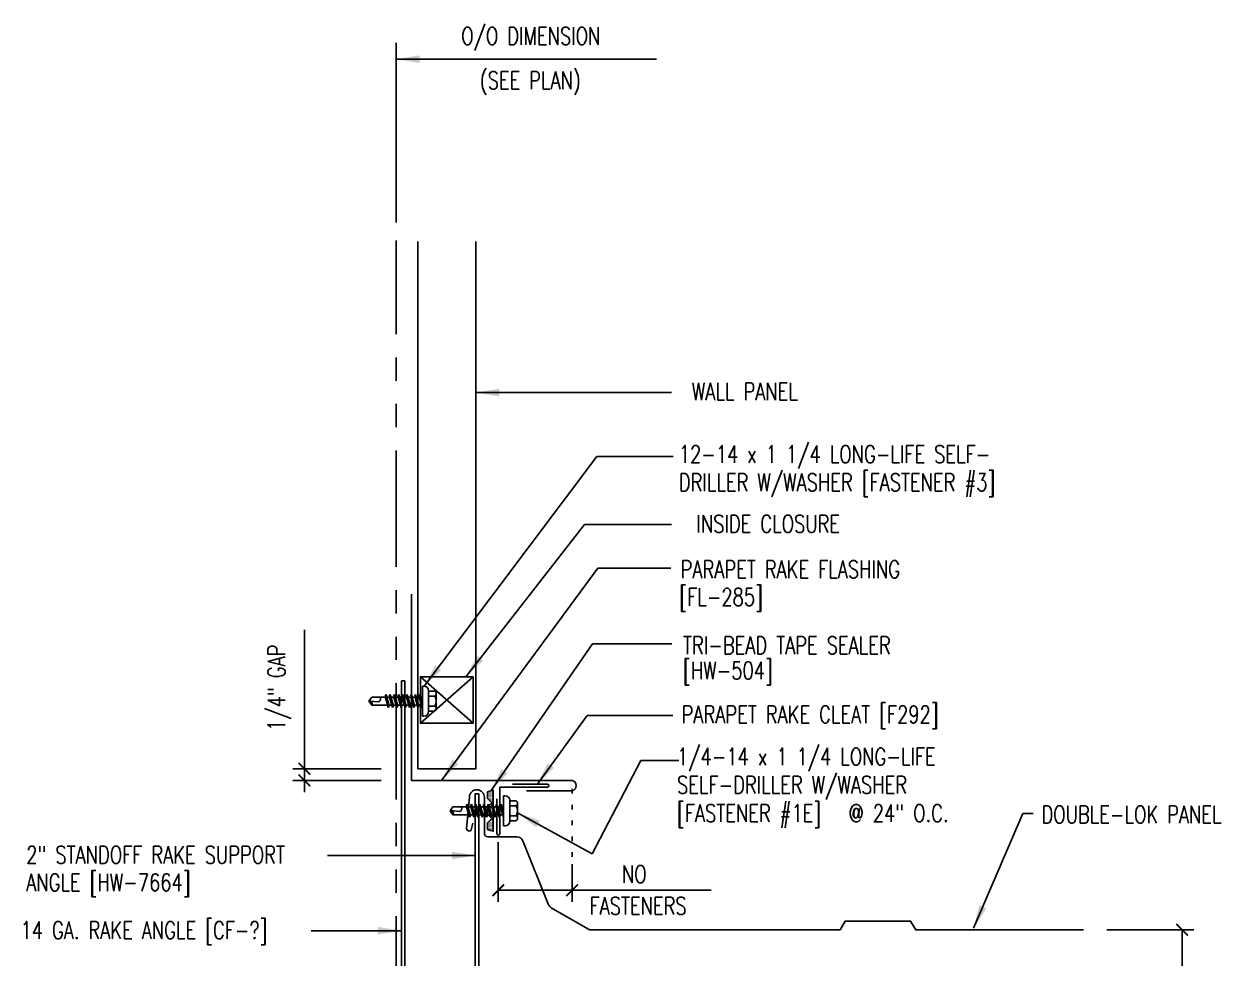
# Model space of a CAD drawing. Extents: x 11.4 to 37.2, y 12.7 to 44.3.
# Drawn here: x 11.52 to 37.24, y 24.26 to 44.33 of the extents above; entities that cross this region are included whole.
import ezdxf
from ezdxf.enums import TextEntityAlignment as Align

# ---------------------------------------------------------------- set-up
doc = ezdxf.new("R2010")
doc.units = 0
doc.header["$LTSCALE"] = 4
doc.header["$MEASUREMENT"] = 0
doc.linetypes.add('ACAD_ISO07W100', pattern=[3, 0, -3])
doc.linetypes.add('PHANTOM', pattern=[2.5, 1.25, -0.25, 0.25, -0.25, 0.25, -0.25])
doc.layers.get('0').update_dxf_attribs({"linetype": 'CONTINUOUS'})
doc.layers.get('DEFPOINTS').update_dxf_attribs({"linetype": 'CONTINUOUS'})
for name, color, linetype in [('CLO', 3, 'CONTINUOUS'), ('FASTENER', 9, 'CONTINUOUS'), ('PANEL', 11, 'CONTINUOUS'), ('STLA', 12, 'CONTINUOUS'), ('TAPE', 8, 'CONTINUOUS'), ('TEXT', 2, 'CONTINUOUS'), ('TRIM', 6, 'CONTINUOUS')]:
    doc.layers.add(name, color=color, linetype=linetype)
doc.styles.add('TEXT1', font='ROMANS.shx', dxfattribs={"width": 0.75, "height": 0.375})
doc.dimstyles.new('DETAIL$0', dxfattribs={"dimscale": 4, "dimtxt": 0.09375, "dimasz": 0.0625, "dimexe": 0.0625, "dimexo": 0.125, "dimgap": 0.0625, "dimtad": 1, "dimdec": 4, "dimzin": 3, "dimdsep": 46, "dimlunit": 4, "dimtxsty": 'TEXT1', "dimblk": 'ARCHTICK', "dimcen": 0.0625, "dimclrd": 7, "dimclre": 7, "dimclrt": 2, "dimadec": 0, "dimazin": 0, "dimtfac": 0.59375, "dimtdec": 4, "dimtmove": 0, "dimatfit": 3, "dimfxl": 0, "dimfrac": 2, "dimtolj": 1, "dimtzin": 3, "dimarcsym": 0})
doc.dimstyles.new('DETAIL$7', dxfattribs={"dimscale": 4, "dimtxt": 0.09375, "dimasz": 0.125, "dimexe": 0.0625, "dimexo": 0.125, "dimgap": 0.0625, "dimtad": 1, "dimdec": 4, "dimzin": 3, "dimdsep": 46, "dimlunit": 4, "dimtxsty": 'TEXT1', "dimcen": 0.0625, "dimclrd": 7, "dimclre": 7, "dimclrt": 2, "dimadec": 0, "dimazin": 0, "dimtfac": 0.59375, "dimtdec": 4, "dimtmove": 2, "dimatfit": 3, "dimfxl": 0, "dimfrac": 2, "dimtolj": 1, "dimtzin": 3, "dimarcsym": 0})

# ---------------------------------------------------------------- blocks, each defined once
blk = doc.blocks.new('*X4')
at = {"color": 0}
for p, q in [((-0.434, 0.135), (-0.434, 0.135)), ((-0.434, 0.123), (-0.434, 0.123)), ((-0.422, 0.141), (-0.422, 0.141)), ((-0.422, 0.129), (-0.422, 0.129)), ((-0.422, 0.117), (-0.422, 0.117)), ((-0.422, 0.105), (-0.422, 0.105)), ((-0.422, 0.094), (-0.422, 0.094)), ((-0.422, 0.082), (-0.422, 0.082)), ((-0.41, 0.135), (-0.41, 0.135)), ((-0.41, 0.123), (-0.41, 0.123)), ((-0.41, 0.111), (-0.41, 0.111)), ((-0.41, 0.1), (-0.41, 0.1)), ((-0.41, 0.088), (-0.41, 0.088)), ((-0.41, 0.076), (-0.41, 0.076)), ((-0.41, 0.064), (-0.41, 0.064)), ((-0.41, 0.053), (-0.41, 0.053)), ((-0.41, 0.041), (-0.41, 0.041)), ((-0.398, 0.141), (-0.398, 0.141)), ((-0.398, 0.129), (-0.398, 0.129)), ((-0.398, 0.117), (-0.398, 0.117)), ((-0.398, 0.105), (-0.398, 0.105)), ((-0.398, 0.094), (-0.398, 0.094)), ((-0.398, 0.082), (-0.398, 0.082)), ((-0.398, 0.07), (-0.398, 0.07)), ((-0.398, 0.059), (-0.398, 0.059)), ((-0.398, 0.047), (-0.398, 0.047)), ((-0.398, 0.035), (-0.398, 0.035)), ((-0.398, 0.023), (-0.398, 0.023)), ((-0.387, 0.135), (-0.387, 0.135)), ((-0.387, 0.123), (-0.387, 0.123)), ((-0.387, 0.111), (-0.387, 0.111)), ((-0.387, 0.1), (-0.387, 0.1)), ((-0.387, 0.088), (-0.387, 0.088)), ((-0.387, 0.076), (-0.387, 0.076)), ((-0.387, 0.064), (-0.387, 0.064)), ((-0.387, 0.053), (-0.387, 0.053)), ((-0.387, 0.041), (-0.387, 0.041)), ((-0.387, 0.029), (-0.387, 0.029)), ((-0.375, 0.141), (-0.375, 0.141)), ((-0.375, 0.129), (-0.375, 0.129)), ((-0.375, 0.117), (-0.375, 0.117)), ((-0.375, 0.105), (-0.375, 0.105)), ((-0.375, 0.094), (-0.375, 0.094)), ((-0.375, 0.082), (-0.375, 0.082)), ((-0.375, 0.07), (-0.375, 0.07)), ((-0.375, 0.059), (-0.375, 0.059)), ((-0.375, 0.047), (-0.375, 0.047)), ((-0.375, 0.035), (-0.375, 0.035)), ((-0.375, 0.023), (-0.375, 0.023)), ((-0.363, 0.135), (-0.363, 0.135)), ((-0.363, 0.123), (-0.363, 0.123)), ((-0.363, 0.111), (-0.363, 0.111)), ((-0.363, 0.1), (-0.363, 0.1)), ((-0.363, 0.088), (-0.363, 0.088)), ((-0.363, 0.076), (-0.363, 0.076)), ((-0.363, 0.064), (-0.363, 0.064)), ((-0.363, 0.053), (-0.363, 0.053)), ((-0.363, 0.041), (-0.363, 0.041)), ((-0.363, 0.029), (-0.363, 0.029)), ((-0.352, 0.141), (-0.352, 0.141)), ((-0.352, 0.129), (-0.352, 0.129)), ((-0.352, 0.117), (-0.352, 0.117)), ((-0.352, 0.105), (-0.352, 0.105)), ((-0.352, 0.094), (-0.352, 0.094)), ((-0.352, 0.082), (-0.352, 0.082)), ((-0.352, 0.07), (-0.352, 0.07)), ((-0.352, 0.059), (-0.352, 0.059)), ((-0.352, 0.047), (-0.352, 0.047)), ((-0.352, 0.035), (-0.352, 0.035)), ((-0.352, 0.023), (-0.352, 0.023)), ((-0.34, 0.135), (-0.34, 0.135)), ((-0.34, 0.123), (-0.34, 0.123)), ((-0.34, 0.111), (-0.34, 0.111)), ((-0.34, 0.1), (-0.34, 0.1)), ((-0.34, 0.088), (-0.34, 0.088)), ((-0.34, 0.076), (-0.34, 0.076)), ((-0.34, 0.064), (-0.34, 0.064)), ((-0.34, 0.053), (-0.34, 0.053)), ((-0.34, 0.041), (-0.34, 0.041)), ((-0.34, 0.029), (-0.34, 0.029)), ((-0.328, 0.141), (-0.328, 0.141)), ((-0.328, 0.129), (-0.328, 0.129)), ((-0.328, 0.117), (-0.328, 0.117)), ((-0.328, 0.105), (-0.328, 0.105)), ((-0.328, 0.094), (-0.328, 0.094)), ((-0.328, 0.082), (-0.328, 0.082)), ((-0.328, 0.07), (-0.328, 0.07)), ((-0.328, 0.059), (-0.328, 0.059)), ((-0.328, 0.047), (-0.328, 0.047)), ((-0.328, 0.035), (-0.328, 0.035)), ((-0.328, 0.023), (-0.328, 0.023)), ((-0.316, 0.135), (-0.316, 0.135)), ((-0.316, 0.123), (-0.316, 0.123)), ((-0.316, 0.111), (-0.316, 0.111)), ((-0.316, 0.1), (-0.316, 0.1)), ((-0.316, 0.088), (-0.316, 0.088)), ((-0.316, 0.076), (-0.316, 0.076)), ((-0.316, 0.064), (-0.316, 0.064)), ((-0.316, 0.053), (-0.316, 0.053)), ((-0.316, 0.041), (-0.316, 0.041)), ((-0.316, 0.029), (-0.316, 0.029)), ((-0.305, 0.141), (-0.305, 0.141)), ((-0.305, 0.129), (-0.305, 0.129)), ((-0.305, 0.117), (-0.305, 0.117)), ((-0.305, 0.105), (-0.305, 0.105)), ((-0.305, 0.094), (-0.305, 0.094)), ((-0.305, 0.082), (-0.305, 0.082)), ((-0.305, 0.07), (-0.305, 0.07)), ((-0.305, 0.059), (-0.305, 0.059)), ((-0.305, 0.047), (-0.305, 0.047)), ((-0.305, 0.035), (-0.305, 0.035)), ((-0.305, 0.023), (-0.305, 0.023)), ((-0.293, 0.135), (-0.293, 0.135)), ((-0.293, 0.123), (-0.293, 0.123)), ((-0.293, 0.111), (-0.293, 0.111)), ((-0.293, 0.1), (-0.293, 0.1)), ((-0.293, 0.088), (-0.293, 0.088)), ((-0.293, 0.076), (-0.293, 0.076)), ((-0.293, 0.064), (-0.293, 0.064)), ((-0.293, 0.053), (-0.293, 0.053)), ((-0.293, 0.041), (-0.293, 0.041)), ((-0.293, 0.029), (-0.293, 0.029)), ((-0.281, 0.141), (-0.281, 0.141)), ((-0.281, 0.129), (-0.281, 0.129)), ((-0.281, 0.117), (-0.281, 0.117)), ((-0.281, 0.105), (-0.281, 0.105)), ((-0.281, 0.094), (-0.281, 0.094)), ((-0.281, 0.082), (-0.281, 0.082)), ((-0.281, 0.07), (-0.281, 0.07)), ((-0.281, 0.059), (-0.281, 0.059)), ((-0.281, 0.047), (-0.281, 0.047)), ((-0.281, 0.035), (-0.281, 0.035)), ((-0.281, 0.023), (-0.281, 0.023)), ((-0.27, 0.135), (-0.27, 0.135)), ((-0.27, 0.123), (-0.27, 0.123)), ((-0.27, 0.111), (-0.27, 0.111)), ((-0.27, 0.1), (-0.27, 0.1)), ((-0.27, 0.088), (-0.27, 0.088)), ((-0.27, 0.076), (-0.27, 0.076)), ((-0.27, 0.064), (-0.27, 0.064)), ((-0.27, 0.053), (-0.27, 0.053)), ((-0.27, 0.041), (-0.27, 0.041)), ((-0.27, 0.029), (-0.27, 0.029)), ((-0.258, 0.141), (-0.258, 0.141)), ((-0.258, 0.129), (-0.258, 0.129)), ((-0.258, 0.117), (-0.258, 0.117)), ((-0.258, 0.105), (-0.258, 0.105)), ((-0.258, 0.094), (-0.258, 0.094)), ((-0.258, 0.082), (-0.258, 0.082)), ((-0.258, 0.07), (-0.258, 0.07)), ((-0.258, 0.059), (-0.258, 0.059)), ((-0.258, 0.047), (-0.258, 0.047)), ((-0.258, 0.035), (-0.258, 0.035)), ((-0.258, 0.023), (-0.258, 0.023)), ((-0.246, 0.135), (-0.246, 0.135)), ((-0.246, 0.123), (-0.246, 0.123)), ((-0.246, 0.111), (-0.246, 0.111)), ((-0.246, 0.1), (-0.246, 0.1)), ((-0.246, 0.088), (-0.246, 0.088)), ((-0.246, 0.076), (-0.246, 0.076)), ((-0.246, 0.064), (-0.246, 0.064)), ((-0.246, 0.053), (-0.246, 0.053)), ((-0.246, 0.041), (-0.246, 0.041)), ((-0.234, 0.141), (-0.234, 0.141)), ((-0.234, 0.129), (-0.234, 0.129)), ((-0.234, 0.117), (-0.234, 0.117)), ((-0.234, 0.105), (-0.234, 0.105)), ((-0.234, 0.094), (-0.234, 0.094)), ((-0.234, 0.082), (-0.234, 0.082)), ((-0.234, 0.07), (-0.234, 0.07)), ((-0.234, 0.059), (-0.234, 0.059)), ((-0.234, 0.047), (-0.234, 0.047)), ((-0.223, 0.135), (-0.223, 0.135)), ((-0.223, 0.123), (-0.223, 0.123)), ((-0.223, 0.111), (-0.223, 0.111)), ((-0.223, 0.1), (-0.223, 0.1)), ((-0.223, 0.088), (-0.223, 0.088)), ((-0.223, 0.076), (-0.223, 0.076)), ((-0.223, 0.064), (-0.223, 0.064)), ((-0.211, 0.141), (-0.211, 0.141)), ((-0.211, 0.129), (-0.211, 0.129)), ((-0.211, 0.117), (-0.211, 0.117)), ((-0.211, 0.105), (-0.211, 0.105)), ((-0.211, 0.094), (-0.211, 0.094)), ((-0.211, 0.082), (-0.211, 0.082)), ((-0.211, 0.07), (-0.211, 0.07)), ((-0.199, 0.135), (-0.199, 0.135)), ((-0.199, 0.123), (-0.199, 0.123)), ((-0.199, 0.111), (-0.199, 0.111)), ((-0.199, 0.1), (-0.199, 0.1)), ((-0.199, 0.088), (-0.199, 0.088)), ((-0.188, 0.141), (-0.188, 0.141)), ((-0.188, 0.129), (-0.188, 0.129)), ((-0.188, 0.117), (-0.188, 0.117)), ((-0.188, 0.105), (-0.188, 0.105)), ((-0.188, 0.094), (-0.188, 0.094)), ((-0.176, 0.135), (-0.176, 0.135)), ((-0.176, 0.123), (-0.176, 0.123)), ((-0.176, 0.111), (-0.176, 0.111)), ((-0.164, 0.141), (-0.164, 0.141)), ((-0.164, 0.129), (-0.164, 0.129)), ((-0.164, 0.117), (-0.164, 0.117)), ((-0.164, 0.105), (-0.164, 0.105)), ((-0.152, 0.135), (-0.152, 0.135)), ((-0.152, 0.123), (-0.152, 0.123)), ((-0.152, 0.111), (-0.152, 0.111)), ((-0.152, 0.1), (-0.152, 0.1)), ((-0.141, 0.141), (-0.141, 0.141)), ((-0.141, 0.129), (-0.141, 0.129)), ((-0.141, 0.117), (-0.141, 0.117)), ((-0.141, 0.105), (-0.141, 0.105)), ((-0.141, 0.094), (-0.141, 0.094)), ((-0.141, 0.082), (-0.141, 0.082)), ((-0.129, 0.135), (-0.129, 0.135)), ((-0.129, 0.123), (-0.129, 0.123)), ((-0.129, 0.111), (-0.129, 0.111)), ((-0.129, 0.1), (-0.129, 0.1)), ((-0.129, 0.088), (-0.129, 0.088)), ((-0.129, 0.076), (-0.129, 0.076)), ((-0.117, 0.141), (-0.117, 0.141)), ((-0.117, 0.129), (-0.117, 0.129)), ((-0.117, 0.117), (-0.117, 0.117)), ((-0.117, 0.105), (-0.117, 0.105)), ((-0.117, 0.094), (-0.117, 0.094)), ((-0.117, 0.082), (-0.117, 0.082)), ((-0.117, 0.07), (-0.117, 0.07)), ((-0.117, 0.059), (-0.117, 0.059)), ((-0.105, 0.135), (-0.105, 0.135)), ((-0.105, 0.123), (-0.105, 0.123)), ((-0.105, 0.111), (-0.105, 0.111)), ((-0.105, 0.1), (-0.105, 0.1)), ((-0.105, 0.088), (-0.105, 0.088)), ((-0.105, 0.076), (-0.105, 0.076)), ((-0.105, 0.064), (-0.105, 0.064)), ((-0.105, 0.053), (-0.105, 0.053)), ((-0.094, 0.141), (-0.094, 0.141)), ((-0.094, 0.129), (-0.094, 0.129)), ((-0.094, 0.117), (-0.094, 0.117)), ((-0.094, 0.105), (-0.094, 0.105)), ((-0.094, 0.094), (-0.094, 0.094)), ((-0.094, 0.082), (-0.094, 0.082)), ((-0.094, 0.07), (-0.094, 0.07)), ((-0.094, 0.059), (-0.094, 0.059)), ((-0.094, 0.047), (-0.094, 0.047)), ((-0.094, 0.035), (-0.094, 0.035)), ((-0.082, 0.135), (-0.082, 0.135)), ((-0.082, 0.123), (-0.082, 0.123)), ((-0.082, 0.111), (-0.082, 0.111)), ((-0.082, 0.1), (-0.082, 0.1)), ((-0.082, 0.088), (-0.082, 0.088)), ((-0.082, 0.076), (-0.082, 0.076)), ((-0.082, 0.064), (-0.082, 0.064)), ((-0.082, 0.053), (-0.082, 0.053)), ((-0.082, 0.041), (-0.082, 0.041)), ((-0.082, 0.029), (-0.082, 0.029)), ((-0.07, 0.141), (-0.07, 0.141)), ((-0.07, 0.129), (-0.07, 0.129)), ((-0.07, 0.117), (-0.07, 0.117)), ((-0.07, 0.105), (-0.07, 0.105)), ((-0.07, 0.094), (-0.07, 0.094)), ((-0.07, 0.082), (-0.07, 0.082)), ((-0.07, 0.07), (-0.07, 0.07)), ((-0.07, 0.059), (-0.07, 0.059)), ((-0.07, 0.047), (-0.07, 0.047)), ((-0.07, 0.035), (-0.07, 0.035)), ((-0.07, 0.023), (-0.07, 0.023)), ((-0.059, 0.135), (-0.059, 0.135)), ((-0.059, 0.123), (-0.059, 0.123)), ((-0.059, 0.111), (-0.059, 0.111)), ((-0.059, 0.1), (-0.059, 0.1)), ((-0.059, 0.088), (-0.059, 0.088)), ((-0.059, 0.076), (-0.059, 0.076)), ((-0.059, 0.064), (-0.059, 0.064)), ((-0.059, 0.053), (-0.059, 0.053)), ((-0.059, 0.041), (-0.059, 0.041)), ((-0.059, 0.029), (-0.059, 0.029)), ((-0.047, 0.141), (-0.047, 0.141)), ((-0.047, 0.129), (-0.047, 0.129)), ((-0.047, 0.117), (-0.047, 0.117)), ((-0.047, 0.105), (-0.047, 0.105)), ((-0.047, 0.094), (-0.047, 0.094)), ((-0.047, 0.082), (-0.047, 0.082)), ((-0.047, 0.07), (-0.047, 0.07)), ((-0.047, 0.059), (-0.047, 0.059)), ((-0.047, 0.047), (-0.047, 0.047)), ((-0.047, 0.035), (-0.047, 0.035)), ((-0.047, 0.023), (-0.047, 0.023)), ((-0.035, 0.135), (-0.035, 0.135)), ((-0.035, 0.123), (-0.035, 0.123)), ((-0.035, 0.111), (-0.035, 0.111)), ((-0.035, 0.1), (-0.035, 0.1)), ((-0.035, 0.088), (-0.035, 0.088)), ((-0.035, 0.076), (-0.035, 0.076)), ((-0.035, 0.064), (-0.035, 0.064)), ((-0.035, 0.053), (-0.035, 0.053)), ((-0.035, 0.041), (-0.035, 0.041)), ((-0.035, 0.029), (-0.035, 0.029)), ((-0.023, 0.141), (-0.023, 0.141)), ((-0.023, 0.129), (-0.023, 0.129)), ((-0.023, 0.117), (-0.023, 0.117)), ((-0.023, 0.105), (-0.023, 0.105)), ((-0.023, 0.094), (-0.023, 0.094)), ((-0.023, 0.082), (-0.023, 0.082)), ((-0.023, 0.07), (-0.023, 0.07)), ((-0.023, 0.059), (-0.023, 0.059)), ((-0.023, 0.047), (-0.023, 0.047)), ((-0.023, 0.035), (-0.023, 0.035)), ((-0.023, 0.023), (-0.023, 0.023)), ((-0.012, 0.135), (-0.012, 0.135)), ((-0.012, 0.123), (-0.012, 0.123)), ((-0.012, 0.111), (-0.012, 0.111)), ((-0.012, 0.1), (-0.012, 0.1)), ((-0.012, 0.088), (-0.012, 0.088)), ((-0.012, 0.076), (-0.012, 0.076)), ((-0.012, 0.064), (-0.012, 0.064)), ((-0.012, 0.053), (-0.012, 0.053)), ((-0.012, 0.041), (-0.012, 0.041)), ((-0.012, 0.029), (-0.012, 0.029)), ((0, 0.141), (0, 0.141)), ((0, 0.129), (0, 0.129)), ((0, 0.117), (0, 0.117)), ((0, 0.105), (0, 0.105)), ((0, 0.094), (0, 0.094)), ((0, 0.082), (0, 0.082)), ((0, 0.07), (0, 0.07)), ((0, 0.059), (0, 0.059)), ((0, 0.047), (0, 0.047)), ((0, 0.035), (0, 0.035)), ((0, 0.023), (0, 0.023)), ((0.012, 0.135), (0.012, 0.135)), ((0.012, 0.123), (0.012, 0.123)), ((0.012, 0.111), (0.012, 0.111)), ((0.012, 0.1), (0.012, 0.1)), ((0.012, 0.088), (0.012, 0.088)), ((0.012, 0.076), (0.012, 0.076)), ((0.012, 0.064), (0.012, 0.064)), ((0.012, 0.053), (0.012, 0.053)), ((0.012, 0.041), (0.012, 0.041)), ((0.012, 0.029), (0.012, 0.029)), ((0.023, 0.141), (0.023, 0.141)), ((0.023, 0.129), (0.023, 0.129)), ((0.023, 0.117), (0.023, 0.117)), ((0.023, 0.105), (0.023, 0.105)), ((0.023, 0.094), (0.023, 0.094)), ((0.023, 0.082), (0.023, 0.082)), ((0.023, 0.07), (0.023, 0.07)), ((0.023, 0.059), (0.023, 0.059)), ((0.023, 0.047), (0.023, 0.047)), ((0.023, 0.035), (0.023, 0.035)), ((0.023, 0.023), (0.023, 0.023)), ((0.035, 0.135), (0.035, 0.135)), ((0.035, 0.123), (0.035, 0.123)), ((0.035, 0.111), (0.035, 0.111)), ((0.035, 0.1), (0.035, 0.1)), ((0.035, 0.088), (0.035, 0.088)), ((0.035, 0.076), (0.035, 0.076)), ((0.035, 0.064), (0.035, 0.064)), ((0.035, 0.053), (0.035, 0.053)), ((0.035, 0.041), (0.035, 0.041)), ((0.035, 0.029), (0.035, 0.029)), ((0.047, 0.141), (0.047, 0.141)), ((0.047, 0.129), (0.047, 0.129)), ((0.047, 0.117), (0.047, 0.117)), ((0.047, 0.105), (0.047, 0.105)), ((0.047, 0.094), (0.047, 0.094)), ((0.047, 0.082), (0.047, 0.082)), ((0.047, 0.07), (0.047, 0.07)), ((0.047, 0.059), (0.047, 0.059)), ((0.047, 0.047), (0.047, 0.047)), ((0.047, 0.035), (0.047, 0.035)), ((0.047, 0.023), (0.047, 0.023)), ((0.059, 0.135), (0.059, 0.135)), ((0.059, 0.123), (0.059, 0.123)), ((0.059, 0.111), (0.059, 0.111)), ((0.059, 0.1), (0.059, 0.1)), ((0.059, 0.088), (0.059, 0.088)), ((0.059, 0.076), (0.059, 0.076)), ((0.059, 0.064), (0.059, 0.064)), ((0.059, 0.053), (0.059, 0.053)), ((0.059, 0.041), (0.059, 0.041)), ((0.059, 0.029), (0.059, 0.029)), ((0.07, 0.141), (0.07, 0.141)), ((0.07, 0.129), (0.07, 0.129)), ((0.07, 0.117), (0.07, 0.117)), ((0.07, 0.105), (0.07, 0.105)), ((0.07, 0.094), (0.07, 0.094)), ((0.07, 0.082), (0.07, 0.082)), ((0.07, 0.07), (0.07, 0.07)), ((0.07, 0.059), (0.07, 0.059)), ((0.07, 0.047), (0.07, 0.047)), ((0.07, 0.035), (0.07, 0.035)), ((0.07, 0.023), (0.07, 0.023)), ((0.082, 0.135), (0.082, 0.135)), ((0.082, 0.123), (0.082, 0.123)), ((0.082, 0.111), (0.082, 0.111)), ((0.082, 0.1), (0.082, 0.1)), ((0.082, 0.088), (0.082, 0.088)), ((0.082, 0.076), (0.082, 0.076)), ((0.082, 0.064), (0.082, 0.064)), ((0.082, 0.053), (0.082, 0.053)), ((0.082, 0.041), (0.082, 0.041)), ((0.082, 0.029), (0.082, 0.029)), ((0.094, 0.141), (0.094, 0.141)), ((0.094, 0.129), (0.094, 0.129)), ((0.094, 0.117), (0.094, 0.117)), ((0.094, 0.105), (0.094, 0.105)), ((0.094, 0.094), (0.094, 0.094)), ((0.094, 0.082), (0.094, 0.082)), ((0.094, 0.07), (0.094, 0.07)), ((0.094, 0.059), (0.094, 0.059)), ((0.094, 0.047), (0.094, 0.047)), ((0.094, 0.035), (0.094, 0.035)), ((0.105, 0.135), (0.105, 0.135)), ((0.105, 0.123), (0.105, 0.123)), ((0.105, 0.111), (0.105, 0.111)), ((0.105, 0.1), (0.105, 0.1)), ((0.105, 0.088), (0.105, 0.088)), ((0.105, 0.076), (0.105, 0.076)), ((0.105, 0.064), (0.105, 0.064)), ((0.105, 0.053), (0.105, 0.053)), ((0.117, 0.141), (0.117, 0.141)), ((0.117, 0.129), (0.117, 0.129)), ((0.117, 0.117), (0.117, 0.117)), ((0.117, 0.105), (0.117, 0.105)), ((0.117, 0.094), (0.117, 0.094)), ((0.117, 0.082), (0.117, 0.082)), ((0.117, 0.07), (0.117, 0.07)), ((0.117, 0.059), (0.117, 0.059)), ((0.129, 0.135), (0.129, 0.135)), ((0.129, 0.123), (0.129, 0.123)), ((0.129, 0.111), (0.129, 0.111)), ((0.129, 0.1), (0.129, 0.1)), ((0.129, 0.088), (0.129, 0.088)), ((0.129, 0.076), (0.129, 0.076)), ((0.141, 0.141), (0.141, 0.141)), ((0.141, 0.129), (0.141, 0.129)), ((0.141, 0.117), (0.141, 0.117)), ((0.141, 0.105), (0.141, 0.105)), ((0.141, 0.094), (0.141, 0.094)), ((0.141, 0.082), (0.141, 0.082)), ((0.152, 0.135), (0.152, 0.135)), ((0.152, 0.123), (0.152, 0.123)), ((0.152, 0.111), (0.152, 0.111)), ((0.152, 0.1), (0.152, 0.1)), ((0.164, 0.141), (0.164, 0.141)), ((0.164, 0.129), (0.164, 0.129)), ((0.164, 0.117), (0.164, 0.117)), ((0.164, 0.105), (0.164, 0.105)), ((0.176, 0.135), (0.176, 0.135)), ((0.176, 0.123), (0.176, 0.123)), ((0.176, 0.111), (0.176, 0.111)), ((0.188, 0.141), (0.188, 0.141)), ((0.188, 0.129), (0.188, 0.129)), ((0.188, 0.117), (0.188, 0.117)), ((0.188, 0.105), (0.188, 0.105)), ((0.188, 0.094), (0.188, 0.094)), ((0.199, 0.135), (0.199, 0.135)), ((0.199, 0.123), (0.199, 0.123)), ((0.199, 0.111), (0.199, 0.111)), ((0.199, 0.1), (0.199, 0.1)), ((0.199, 0.088), (0.199, 0.088)), ((0.211, 0.141), (0.211, 0.141)), ((0.211, 0.129), (0.211, 0.129)), ((0.211, 0.117), (0.211, 0.117)), ((0.211, 0.105), (0.211, 0.105)), ((0.211, 0.094), (0.211, 0.094)), ((0.211, 0.082), (0.211, 0.082)), ((0.211, 0.07), (0.211, 0.07)), ((0.223, 0.135), (0.223, 0.135)), ((0.223, 0.123), (0.223, 0.123)), ((0.223, 0.111), (0.223, 0.111)), ((0.223, 0.1), (0.223, 0.1)), ((0.223, 0.088), (0.223, 0.088)), ((0.223, 0.076), (0.223, 0.076)), ((0.223, 0.064), (0.223, 0.064)), ((0.234, 0.141), (0.234, 0.141)), ((0.234, 0.129), (0.234, 0.129)), ((0.234, 0.117), (0.234, 0.117)), ((0.234, 0.105), (0.234, 0.105)), ((0.234, 0.094), (0.234, 0.094)), ((0.234, 0.082), (0.234, 0.082)), ((0.234, 0.07), (0.234, 0.07)), ((0.234, 0.059), (0.234, 0.059)), ((0.234, 0.047), (0.234, 0.047)), ((0.246, 0.135), (0.246, 0.135)), ((0.246, 0.123), (0.246, 0.123)), ((0.246, 0.111), (0.246, 0.111)), ((0.246, 0.1), (0.246, 0.1)), ((0.246, 0.088), (0.246, 0.088)), ((0.246, 0.076), (0.246, 0.076)), ((0.246, 0.064), (0.246, 0.064)), ((0.246, 0.053), (0.246, 0.053)), ((0.246, 0.041), (0.246, 0.041)), ((0.258, 0.141), (0.258, 0.141)), ((0.258, 0.129), (0.258, 0.129)), ((0.258, 0.117), (0.258, 0.117)), ((0.258, 0.105), (0.258, 0.105)), ((0.258, 0.094), (0.258, 0.094)), ((0.258, 0.082), (0.258, 0.082)), ((0.258, 0.07), (0.258, 0.07)), ((0.258, 0.059), (0.258, 0.059)), ((0.258, 0.047), (0.258, 0.047)), ((0.258, 0.035), (0.258, 0.035)), ((0.258, 0.023), (0.258, 0.023)), ((0.27, 0.135), (0.27, 0.135)), ((0.27, 0.123), (0.27, 0.123)), ((0.27, 0.111), (0.27, 0.111)), ((0.27, 0.1), (0.27, 0.1)), ((0.27, 0.088), (0.27, 0.088)), ((0.27, 0.076), (0.27, 0.076)), ((0.27, 0.064), (0.27, 0.064)), ((0.27, 0.053), (0.27, 0.053)), ((0.27, 0.041), (0.27, 0.041)), ((0.27, 0.029), (0.27, 0.029)), ((0.281, 0.141), (0.281, 0.141)), ((0.281, 0.129), (0.281, 0.129)), ((0.281, 0.117), (0.281, 0.117)), ((0.281, 0.105), (0.281, 0.105)), ((0.281, 0.094), (0.281, 0.094)), ((0.281, 0.082), (0.281, 0.082)), ((0.281, 0.07), (0.281, 0.07)), ((0.281, 0.059), (0.281, 0.059)), ((0.281, 0.047), (0.281, 0.047)), ((0.281, 0.035), (0.281, 0.035)), ((0.281, 0.023), (0.281, 0.023)), ((0.293, 0.135), (0.293, 0.135)), ((0.293, 0.123), (0.293, 0.123)), ((0.293, 0.111), (0.293, 0.111)), ((0.293, 0.1), (0.293, 0.1)), ((0.293, 0.088), (0.293, 0.088)), ((0.293, 0.076), (0.293, 0.076)), ((0.293, 0.064), (0.293, 0.064)), ((0.293, 0.053), (0.293, 0.053)), ((0.293, 0.041), (0.293, 0.041)), ((0.293, 0.029), (0.293, 0.029)), ((0.305, 0.141), (0.305, 0.141)), ((0.305, 0.129), (0.305, 0.129)), ((0.305, 0.117), (0.305, 0.117)), ((0.305, 0.105), (0.305, 0.105)), ((0.305, 0.094), (0.305, 0.094)), ((0.305, 0.082), (0.305, 0.082)), ((0.305, 0.07), (0.305, 0.07)), ((0.305, 0.059), (0.305, 0.059)), ((0.305, 0.047), (0.305, 0.047)), ((0.305, 0.035), (0.305, 0.035)), ((0.305, 0.023), (0.305, 0.023)), ((0.316, 0.135), (0.316, 0.135)), ((0.316, 0.123), (0.316, 0.123)), ((0.316, 0.111), (0.316, 0.111)), ((0.316, 0.1), (0.316, 0.1)), ((0.316, 0.088), (0.316, 0.088)), ((0.316, 0.076), (0.316, 0.076)), ((0.316, 0.064), (0.316, 0.064)), ((0.316, 0.053), (0.316, 0.053)), ((0.316, 0.041), (0.316, 0.041)), ((0.316, 0.029), (0.316, 0.029)), ((0.328, 0.141), (0.328, 0.141)), ((0.328, 0.129), (0.328, 0.129)), ((0.328, 0.117), (0.328, 0.117)), ((0.328, 0.105), (0.328, 0.105)), ((0.328, 0.094), (0.328, 0.094)), ((0.328, 0.082), (0.328, 0.082)), ((0.328, 0.07), (0.328, 0.07)), ((0.328, 0.059), (0.328, 0.059)), ((0.328, 0.047), (0.328, 0.047)), ((0.328, 0.035), (0.328, 0.035)), ((0.328, 0.023), (0.328, 0.023)), ((0.34, 0.135), (0.34, 0.135)), ((0.34, 0.123), (0.34, 0.123)), ((0.34, 0.111), (0.34, 0.111)), ((0.34, 0.1), (0.34, 0.1)), ((0.34, 0.088), (0.34, 0.088)), ((0.34, 0.076), (0.34, 0.076)), ((0.34, 0.064), (0.34, 0.064)), ((0.34, 0.053), (0.34, 0.053)), ((0.34, 0.041), (0.34, 0.041)), ((0.34, 0.029), (0.34, 0.029)), ((0.352, 0.141), (0.352, 0.141)), ((0.352, 0.129), (0.352, 0.129)), ((0.352, 0.117), (0.352, 0.117)), ((0.352, 0.105), (0.352, 0.105)), ((0.352, 0.094), (0.352, 0.094)), ((0.352, 0.082), (0.352, 0.082)), ((0.352, 0.07), (0.352, 0.07)), ((0.352, 0.059), (0.352, 0.059)), ((0.352, 0.047), (0.352, 0.047)), ((0.352, 0.035), (0.352, 0.035)), ((0.352, 0.023), (0.352, 0.023)), ((0.363, 0.135), (0.363, 0.135)), ((0.363, 0.123), (0.363, 0.123)), ((0.363, 0.111), (0.363, 0.111)), ((0.363, 0.1), (0.363, 0.1)), ((0.363, 0.088), (0.363, 0.088)), ((0.363, 0.076), (0.363, 0.076)), ((0.363, 0.064), (0.363, 0.064)), ((0.363, 0.053), (0.363, 0.053)), ((0.363, 0.041), (0.363, 0.041)), ((0.363, 0.029), (0.363, 0.029)), ((0.375, 0.141), (0.375, 0.141)), ((0.375, 0.129), (0.375, 0.129)), ((0.375, 0.117), (0.375, 0.117)), ((0.375, 0.105), (0.375, 0.105)), ((0.375, 0.094), (0.375, 0.094)), ((0.375, 0.082), (0.375, 0.082)), ((0.375, 0.07), (0.375, 0.07)), ((0.375, 0.059), (0.375, 0.059)), ((0.375, 0.047), (0.375, 0.047)), ((0.375, 0.035), (0.375, 0.035)), ((0.375, 0.023), (0.375, 0.023)), ((0.387, 0.135), (0.387, 0.135)), ((0.387, 0.123), (0.387, 0.123)), ((0.387, 0.111), (0.387, 0.111)), ((0.387, 0.1), (0.387, 0.1)), ((0.387, 0.088), (0.387, 0.088)), ((0.387, 0.076), (0.387, 0.076)), ((0.387, 0.064), (0.387, 0.064)), ((0.387, 0.053), (0.387, 0.053)), ((0.387, 0.041), (0.387, 0.041)), ((0.387, 0.029), (0.387, 0.029)), ((0.398, 0.141), (0.398, 0.141)), ((0.398, 0.129), (0.398, 0.129)), ((0.398, 0.117), (0.398, 0.117)), ((0.398, 0.105), (0.398, 0.105)), ((0.398, 0.094), (0.398, 0.094)), ((0.398, 0.082), (0.398, 0.082)), ((0.398, 0.07), (0.398, 0.07)), ((0.398, 0.059), (0.398, 0.059)), ((0.398, 0.047), (0.398, 0.047)), ((0.398, 0.035), (0.398, 0.035)), ((0.398, 0.023), (0.398, 0.023)), ((0.41, 0.135), (0.41, 0.135)), ((0.41, 0.123), (0.41, 0.123)), ((0.41, 0.111), (0.41, 0.111)), ((0.41, 0.1), (0.41, 0.1)), ((0.41, 0.088), (0.41, 0.088)), ((0.41, 0.076), (0.41, 0.076)), ((0.41, 0.064), (0.41, 0.064)), ((0.41, 0.053), (0.41, 0.053)), ((0.41, 0.041), (0.41, 0.041)), ((0.422, 0.141), (0.422, 0.141)), ((0.422, 0.129), (0.422, 0.129)), ((0.422, 0.117), (0.422, 0.117)), ((0.422, 0.105), (0.422, 0.105)), ((0.422, 0.094), (0.422, 0.094)), ((0.422, 0.082), (0.422, 0.082)), ((0.434, 0.135), (0.434, 0.135)), ((0.434, 0.123), (0.434, 0.123))]:
    blk.add_line(p, q, dxfattribs=at)
blk = doc.blocks.new('MB_DBTAP')
at = {"layer": 'TAPE', "color": 9}
blk.add_lwpolyline([(-0.403, 0.018), (-0.442, 0.141), (0.442, 0.141), (0.403, 0.018), (0.26, 0.018), (0.17, 0.109), (0.079, 0.018), (0, 0.018), (-0.079, 0.018), (-0.17, 0.109), (-0.26, 0.018)], close=True, dxfattribs=at)
at = {"layer": 'TAPE', "color": 251}
blk.add_blockref('*X4', (0, 0), dxfattribs=at)
blk = doc.blocks.new('MB_DW3')
at = {"layer": 'FASTENER'}
for p, q in [((-0.215, 0.305), (-0.215, 0.171)), ((-0.161, 0.337), (0.161, 0.337)), ((-0.107, 0.305), (-0.107, 0.171)), ((0.107, 0.305), (0.107, 0.171)), ((0.215, 0.305), (0.215, 0.171)), ((-0.324, 0.071), (-0.324, 0.037)), ((-0.324, 0.037), (0.324, 0.037)), ((-0.224, 0.171), (0.215, 0.171)), ((-0.139, -0.016), (0.046, 0.037)), ((-0.104, -0.036), (0.139, 0.033)), ((-0.086, 0.037), (0.086, 0.037)), ((-0.086, 0.037), (-0.086, -0.001)), ((0.086, 0.037), (0.133, 0.037)), ((0.086, 0.018), (0.086, -0.042)), ((0.139, 0.033), (0.133, 0.037)), ((0.324, 0.071), (0.324, 0.037)), ((-0.104, -0.036), (-0.139, -0.016)), ((-0.139, -0.107), (0.104, -0.038)), ((-0.104, -0.127), (-0.139, -0.107)), ((-0.139, -0.198), (0.104, -0.128)), ((-0.104, -0.218), (-0.139, -0.198)), ((-0.139, -0.289), (0.104, -0.219)), ((-0.104, -0.127), (0.139, -0.058)), ((-0.104, -0.218), (0.139, -0.149)), ((-0.104, -0.309), (0.139, -0.239)), ((-0.086, -0.031), (-0.086, -0.092)), ((-0.086, -0.122), (-0.086, -0.183)), ((-0.086, -0.213), (-0.086, -0.274)), ((0.086, -0.073), (0.086, -0.133)), ((0.086, -0.164), (0.086, -0.224)), ((0.086, -0.255), (0.086, -0.315)), ((0.139, -0.058), (0.104, -0.038)), ((0.139, -0.149), (0.104, -0.128)), ((0.139, -0.239), (0.104, -0.219)), ((-0.104, -0.309), (-0.139, -0.289)), ((-0.139, -0.38), (0.104, -0.31)), ((-0.104, -0.4), (-0.139, -0.38)), ((-0.139, -0.47), (0.104, -0.401)), ((-0.104, -0.491), (-0.139, -0.47)), ((-0.139, -0.561), (0.104, -0.492)), ((-0.104, -0.4), (0.139, -0.33)), ((-0.104, -0.491), (0.139, -0.421)), ((-0.104, -0.581), (0.139, -0.512)), ((-0.086, -0.304), (-0.086, -0.364)), ((-0.086, -0.395), (-0.086, -0.455)), ((-0.086, -0.486), (-0.086, -0.546)), ((0.086, -0.345), (0.086, -0.406)), ((0.086, -0.436), (0.086, -0.497)), ((0.139, -0.33), (0.104, -0.31)), ((0.139, -0.421), (0.104, -0.401)), ((0.139, -0.512), (0.104, -0.492)), ((-0.104, -0.581), (-0.139, -0.561)), ((-0.139, -0.652), (0.104, -0.583)), ((-0.104, -0.672), (-0.139, -0.652)), ((-0.139, -0.743), (0.104, -0.674)), ((-0.104, -0.763), (-0.139, -0.743)), ((-0.104, -0.672), (0.139, -0.603)), ((-0.104, -0.763), (0.139, -0.694)), ((-0.086, -0.577), (-0.086, -0.637)), ((-0.086, -0.667), (-0.086, -0.728)), ((-0.086, -0.758), (-0.086, -1.05)), ((0.086, -0.527), (0.086, -0.588)), ((0.086, -0.618), (0.086, -0.679)), ((0.086, -0.709), (0.086, -1.05)), ((0.139, -0.603), (0.104, -0.583)), ((0.139, -0.694), (0.104, -0.674)), ((-0.002, -1.095), (0.014, -0.909)), ((0, -1.111), (-0.086, -1.05)), ((0, -1.111), (0.086, -1.05))]:
    blk.add_line(p, q, dxfattribs=at)
for centre, radius, start, end in [((-0.161, 0.274), 0.0628, 29.8754, 150.1246), ((0, 0.141), 0.196, 56.9974, 123.0026), ((0.161, 0.274), 0.0628, 29.8754, 150.1246), ((-0.224, 0.071), 0.1, 90, 180), ((0.224, 0.071), 0.1, 0, 90), ((-0.046, -0.921), 0.0615, 11.1445, 130.906), ((0.054, -1.097), 0.0563, 55.4585, 194.8454)]:
    blk.add_arc(centre, radius, start, end, dxfattribs=at)
blk = doc.blocks.new('FD-F1e')
at = {"layer": 'TEXT', "style": 'TEXT1', "width": 0.75}
for s, p in [('1/4-14 x 1 1/4 LONG-LIFE', (0.0047, -0.0408)), ('SELF-DRILLER W/WASHER', (0.0047, -0.1926)), ('[FASTENER #1E]', (0.0047, -0.3444))]:
    blk.add_text(s, height=0.09375, dxfattribs=at).set_placement(p)
blk.add_attdef('(QUANTITY)', (0.9263, -0.3444), '', height=0.0938, dxfattribs=at)
blk = doc.blocks.new('_ArchTick')
at = {"color": 0, "linetype": 'ByBlock', "const_width": 0.15}
blk.add_lwpolyline([(-0.5, -0.5), (0.5, 0.5)], dxfattribs=at)
blk = doc.blocks.new('*D14')
at = {"layer": 'DEFPOINTS', "color": 0}
for p in [(21.711, 27.252), (23.296, 26.778), (23.296, 25.717)]:
    blk.add_point(p, dxfattribs=at)
at = {"layer": 'TEXT', "color": 7, "lineweight": -2}
for p, q in [((21.711, 26.752), (21.711, 25.467)), ((23.296, 26.278), (23.296, 25.467)), ((21.711, 25.717), (23.296, 25.717))]:
    blk.add_line(p, q, dxfattribs=at)
at = {"layer": 'TEXT', "color": 7, "lineweight": -2, "xscale": 0.25, "yscale": 0.25, "zscale": 0.25, "rotation": 180}
blk.add_blockref('_ArchTick', (21.711, 25.717), dxfattribs=at)
at = {"layer": 'TEXT', "color": 7, "lineweight": -2, "xscale": 0.25, "yscale": 0.25, "zscale": 0.25}
blk.add_blockref('_ArchTick', (23.296, 25.717), dxfattribs=at)
blk = doc.blocks.new('fz2')
at = {"layer": 'FASTENER'}
for p, q in [((-0.215, 0.305), (-0.215, 0.171)), ((-0.161, 0.337), (0.161, 0.337)), ((-0.107, 0.305), (-0.107, 0.171)), ((0.107, 0.305), (0.107, 0.171)), ((0.215, 0.305), (0.215, 0.171)), ((-0.324, 0.071), (-0.324, 0.037)), ((-0.324, 0.037), (0.324, 0.037)), ((-0.224, 0.171), (0.215, 0.171)), ((-0.139, -0.016), (0.046, 0.037)), ((-0.104, -0.036), (0.139, 0.033)), ((-0.086, 0.037), (0.086, 0.037)), ((-0.086, 0.037), (-0.086, -0.001)), ((0.086, 0.037), (0.133, 0.037)), ((0.086, 0.018), (0.086, -0.042)), ((0.139, 0.033), (0.133, 0.037)), ((0.324, 0.071), (0.324, 0.037)), ((-0.104, -0.036), (-0.139, -0.016)), ((-0.139, -0.107), (0.104, -0.038)), ((-0.104, -0.127), (-0.139, -0.107)), ((-0.139, -0.198), (0.104, -0.128)), ((-0.104, -0.218), (-0.139, -0.198)), ((-0.139, -0.289), (0.104, -0.219)), ((-0.104, -0.127), (0.139, -0.058)), ((-0.104, -0.218), (0.139, -0.149)), ((-0.104, -0.309), (0.139, -0.239)), ((-0.086, -0.031), (-0.086, -0.092)), ((-0.086, -0.122), (-0.086, -0.183)), ((-0.086, -0.213), (-0.086, -0.274)), ((0.086, -0.073), (0.086, -0.133)), ((0.086, -0.164), (0.086, -0.224)), ((0.086, -0.255), (0.086, -0.315)), ((0.139, -0.058), (0.104, -0.038)), ((0.139, -0.149), (0.104, -0.128)), ((0.139, -0.239), (0.104, -0.219)), ((-0.104, -0.309), (-0.139, -0.289)), ((-0.139, -0.38), (0.104, -0.31)), ((-0.104, -0.4), (-0.139, -0.38)), ((-0.139, -0.47), (0.104, -0.401)), ((-0.104, -0.491), (-0.139, -0.47)), ((-0.139, -0.561), (0.104, -0.492)), ((-0.104, -0.4), (0.139, -0.33)), ((-0.104, -0.491), (0.139, -0.421)), ((-0.104, -0.581), (0.139, -0.512)), ((-0.086, -0.304), (-0.086, -0.364)), ((-0.086, -0.395), (-0.086, -0.455)), ((-0.086, -0.486), (-0.086, -0.546)), ((0.086, -0.345), (0.086, -0.406)), ((0.086, -0.436), (0.086, -0.497)), ((0.139, -0.33), (0.104, -0.31)), ((0.139, -0.421), (0.104, -0.401)), ((0.139, -0.512), (0.104, -0.492)), ((-0.104, -0.581), (-0.139, -0.561)), ((-0.139, -0.652), (0.104, -0.583)), ((-0.104, -0.672), (-0.139, -0.652)), ((-0.139, -0.743), (0.104, -0.674)), ((-0.104, -0.763), (-0.139, -0.743)), ((-0.104, -0.672), (0.139, -0.603)), ((-0.104, -0.763), (0.139, -0.694)), ((-0.086, -0.577), (-0.086, -0.637)), ((-0.086, -0.667), (-0.086, -0.728)), ((-0.086, -0.758), (-0.086, -1.05)), ((0.086, -0.527), (0.086, -0.588)), ((0.086, -0.618), (0.086, -0.679)), ((0.086, -0.709), (0.086, -1.05)), ((0.139, -0.603), (0.104, -0.583)), ((0.139, -0.694), (0.104, -0.674)), ((-0.002, -1.095), (0.014, -0.909)), ((0, -1.111), (-0.086, -1.05)), ((0, -1.111), (0.086, -1.05))]:
    blk.add_line(p, q, dxfattribs=at)
for centre, radius, start, end in [((-0.161, 0.274), 0.0628, 29.8754, 150.1246), ((0, 0.141), 0.196, 56.9974, 123.0026), ((0.161, 0.274), 0.0628, 29.8754, 150.1246), ((-0.224, 0.071), 0.1, 90, 180), ((0.224, 0.071), 0.1, 0, 90), ((-0.046, -0.921), 0.0615, 11.1445, 130.906), ((0.054, -1.097), 0.0563, 55.4585, 194.8454)]:
    blk.add_arc(centre, radius, start, end, dxfattribs=at)
blk = doc.blocks.new('*D17')
at = {"layer": 'DEFPOINTS', "color": 0}
for p in [(17.547, 28.326), (19.696, 28.326), (19.699, 28.076)]:
    blk.add_point(p, dxfattribs=at)
at = {"layer": 'TEXT', "color": 7, "lineweight": -2}
for p, q in [((17.547, 28.326), (17.547, 31.308)), ((19.196, 28.326), (17.297, 28.326)), ((17.547, 28.076), (17.547, 28.326)), ((19.199, 28.076), (17.297, 28.076)), ((17.547, 28.076), (17.547, 27.826))]:
    blk.add_line(p, q, dxfattribs=at)
at = {"layer": 'TEXT', "color": 7, "lineweight": -2, "xscale": 0.25, "yscale": 0.25, "zscale": 0.25}
for p, rotation in [((17.547, 28.326), 270), ((17.547, 28.076), 90)]:
    blk.add_blockref('_ArchTick', p, dxfattribs=dict(at, rotation=rotation))
at = {"layer": 'TEXT', "color": 2, "insert": (17.011, 30.067), "char_height": 0.375, "attachment_point": 5, "rotation": 90, "style": 'TEXT1'}
blk.add_mtext('\\A1;1/4" GAP', dxfattribs=at)
blk = doc.blocks.new('FD-F3')
at = {"layer": 'TEXT', "style": 'TEXT1', "width": 0.75}
for s, p in [('12-14 x 1 1/4 LONG-LIFE SELF-', (0.0047, -0.0408)), ('DRILLER W/WASHER [FASTENER #3]', (0.0047, -0.1926))]:
    blk.add_text(s, height=0.09375, dxfattribs=at).set_placement(p)
blk.add_attdef('(QUANTITY)', (0.0047, -0.3444), '', height=0.0938, dxfattribs=at)
blk = doc.blocks.new('*D21')
at = {"layer": 'DEFPOINTS', "color": 0}
for p in [(34.282, 24.866), (36.4, 24.866), (34.188, 22.866)]:
    blk.add_point(p, dxfattribs=at)
at = {"layer": 'TEXT', "color": 7, "lineweight": -2}
for p, q in [((34.782, 24.866), (36.65, 24.866)), ((36.4, 22.866), (36.4, 24.866)), ((34.688, 22.866), (36.65, 22.866))]:
    blk.add_line(p, q, dxfattribs=at)
at = {"layer": 'TEXT', "color": 7, "lineweight": -2, "xscale": 0.25, "yscale": 0.25, "zscale": 0.25}
for p, rotation in [((36.4, 24.866), 90), ((36.4, 22.866), 270)]:
    blk.add_blockref('_ArchTick', p, dxfattribs=dict(at, rotation=rotation))
at = {"layer": 'TEXT', "color": 2, "insert": (35.926, 23.866), "char_height": 0.375, "attachment_point": 5, "rotation": 90, "style": 'TEXT1'}
blk.add_mtext('\\A1;2"', dxfattribs=at)

msp = doc.modelspace()

# ---------------------------------------------------------------- linework, layer by layer
at = {"layer": 'CLO'}
for p, q in [((20.03766, 29.30262), (21.17586, 30.30262)), ((20.03766, 30.30262), (21.17586, 29.30262))]:
    msp.add_line(p, q, dxfattribs=at)
msp.add_lwpolyline([(21.17586, 30.30262), (20.03766, 30.30262), (20.03766, 29.30262), (21.17586, 29.30262)], close=True, dxfattribs=at)
at = {"layer": 'PANEL'}
for p, q in [((19.98163, 39.65448), (19.98163, 28.32592)), ((21.23163, 28.32592), (21.23163, 39.65448)), ((19.98163, 28.32592), (21.23163, 28.32592))]:
    msp.add_line(p, q, dxfattribs=at)
msp.add_lwpolyline([(34.28233, 24.86564), (30.67783, 24.86564), (30.56958, 25.05313), (29.16107, 25.05315), (29.05283, 24.86564), (23.70683, 24.86564, -0.13162295), (23.63834, 24.88399), (22.85134, 25.33834, -0.16769594), (22.79286, 25.4057), (22.23764, 26.77994, 0.30574011), (22.11058, 26.86563), (21.48733, 26.86554, -0.41481572), (21.41291, 26.94009), (21.41443, 27.71349, 0.97297784), (21.09122, 27.72296), (21.0318, 27.04331, 0.79848861), (21.13017, 27.01673), (21.16404, 27.1546)], format="xyb", dxfattribs=at)
at = {"layer": 'STLA', "color": 8, "linetype": 'PHANTOM', "ltscale": 0.5}
msp.add_line((19.52047, 12.66306), (19.52047, 39.67856), dxfattribs=at)
at = {"layer": 'STLA'}
for p, q in [((19.62958, 23.21227), (19.62958, 30.21614)), ((19.62958, 30.21614), (19.70428, 30.21614)), ((19.70428, 30.21614), (19.70428, 23.21227))]:
    msp.add_line(p, q, dxfattribs=at)
msp.add_lwpolyline([(23.71635, 23.19797), (23.71635, 23.12327), (21.47855, 23.12327, -0.41421356), (21.21635, 23.38547), (21.21635, 27.78765), (21.29105, 27.78765), (21.29105, 23.38547, 0.41421356), (21.47855, 23.19797)], format="xyb", close=True, dxfattribs=at)
at = {"layer": 'TEXT', "color": 7}
for p, q in [((24.77648, 28.50325), (25.58815, 28.50325)), ((23.2959, 25.71701), (26.28301, 25.71701))]:
    msp.add_line(p, q, dxfattribs=at)
at = {"layer": 'TEXT', "linetype": 'ACAD_ISO07W100', "ltscale": 0.02}
msp.add_line((23.2959, 27.89304), (23.2959, 26.15126), dxfattribs=at)
at = {"layer": 'TRIM', "color": 7}
msp.add_line((19.52047, 40.06015), (19.52047, 43.9202), dxfattribs=at)
at = {"layer": 'TRIM'}
for p, q in [((19.85014, 32.07603), (19.85014, 28.07603)), ((19.85014, 28.07603), (23.2959, 28.07603)), ((21.74662, 26.93222), (21.74662, 27.93222)), ((21.74662, 27.93222), (22.76895, 27.93222)), ((22.01895, 27.99472), (22.76895, 27.99472)), ((23.2959, 27.8518), (22.31563, 27.8518)), ((21.68412, 27.68222), (21.68412, 26.93222))]:
    msp.add_line(p, q, dxfattribs=at)
for centre, radius, start, end in [((23.27219, 27.96392), 0.1146, 281.942308, 78.057692), ((22.76363, 27.96347), 0.0317, 279.657919, 80.342081), ((21.71537, 26.93222), 0.03125, 180, 0)]:
    msp.add_arc(centre, radius, start, end, dxfattribs=at)

# ---------------------------------------------------------------- block references
at = {"layer": 'FASTENER', "rotation": 270}
for name, p in [('fz2', (20.04361, 29.77994)), ('MB_DW3', (21.78819, 27.42423))]:
    msp.add_blockref(name, p, dxfattribs=at)
at = {"layer": 'TAPE', "rotation": 269.9999999999995}
msp.add_blockref('MB_DBTAP', (21.46101, 27.42771), dxfattribs=at)
at = {"layer": 'TEXT', "xscale": 4, "yscale": 4, "zscale": 4}
msp.add_blockref('FD-F3', (25.57143, 35.06185), dxfattribs=at)
msp.add_blockref('FD-F1e', (25.53258, 28.56343), dxfattribs=at).add_auto_attribs({'(QUANTITY)': '@ 24" O.C.'})

# ---------------------------------------------------------------- texts
at = {"layer": 'TEXT', "style": 'TEXT1', "width": 0.75}
for s, p in [('WALL PANEL', (28.14848, 36.2432)), ('INSIDE CLOSURE', (29.05359, 33.39984))]:
    msp.add_text(s, height=0.375, dxfattribs=at).set_placement(p, align=Align.RIGHT)
for s, p in [('PARAPET RAKE FLASHING', (25.62931, 32.42359)), ('[FL-285]', (25.60032, 31.82971)), ('TRI-BEAD TAPE SEALER', (25.68093, 30.79058)), ('[HW-504]', (25.68093, 30.25039)), ('PARAPET RAKE CLEAT [F292]', (25.65047, 29.30651)), ('2" STANDOFF RAKE SUPPORT', (11.57205, 26.28998)), ('NO', (24.36741, 25.87523)), ('ANGLE [HW-7664]', (11.57205, 25.69767)), ('FASTENERS', (23.67239, 25.19501)), ('14 GA. RAKE ANGLE [CF-?]', (11.45066, 24.67044))]:
    msp.add_text(s, height=0.375, dxfattribs=at).set_placement(p)
at = {"layer": 'TEXT', "color": 2, "style": 'TEXT1', "width": 0.75}
msp.add_text('DOUBLE-LOK PANEL', height=0.375, dxfattribs=at).set_placement((33.38009, 27.15601))
at = {"layer": 'TRIM', "color": 2, "style": 'TEXT1', "width": 0.75}
for s, p in [('O/O DIMENSION', (20.91651, 43.88143)), ('(SEE PLAN)', (21.31569, 42.92835))]:
    msp.add_text(s, height=0.375, dxfattribs=at).set_placement(p)

# ---------------------------------------------------------------- dimensions: what is measured, and where the dimension line sits
at = {"layer": 'TEXT'}
dim = msp.add_linear_dim(base=(17.54661, 28.32592), p1=(19.69926, 28.07603), p2=(19.69575, 28.32592), angle=90, text='<> GAP', dimstyle='DETAIL$0', dxfattribs=at)
dim.commit()
dim.dimension.update_dxf_attribs({"geometry": '*D17', "text_midpoint": (17.0109, 30.06699)})
dim = msp.add_linear_dim(base=(23.2959, 25.71701), p1=(21.71094, 27.25216), p2=(23.2959, 26.77758), text=' ', dimstyle='DETAIL$0', dxfattribs=at)
dim.commit()
dim.dimension.update_dxf_attribs({"geometry": '*D14', "text_midpoint": (22.50342, 25.71701)})
dim = msp.add_linear_dim(base=(36.39958, 24.86564), p1=(34.18757, 22.86564), p2=(34.28233, 24.86564), angle=90, dimstyle='DETAIL$0', dxfattribs=at)
dim.commit()
dim.dimension.update_dxf_attribs({"geometry": '*D21', "text_midpoint": (35.92636, 23.86564)})

# ---------------------------------------------------------------- leaders
for points in [[(21.23163, 36.40767), (24.25229, 36.40767), (25.43176, 36.40767)], [(20.12214, 30.09855), (23.82979, 35.03537), (25.46697, 35.03537)], [(21.01316, 30.30262), (23.56573, 33.5751), (25.43176, 33.5751)], [(20.494, 28.07571), (23.84942, 32.63363), (25.41942, 32.63363)], [(21.56145, 27.8626), (23.73326, 31.00828), (25.44073, 31.00828)], [(22.5465, 27.99143), (23.62097, 29.47), (25.46203, 29.47)], [(22.12799, 27.37748), (23.72958, 26.50217), (24.77648, 28.50325)], [(21.21635, 26.46279), (18.79341, 26.46254), (18.04326, 26.46254)], [(19.62958, 24.84699), (18.24491, 24.84699), (17.69456, 24.84699)]]:
    msp.add_leader(points, dimstyle='DETAIL$7', dxfattribs=at)
at = {"layer": 'TEXT', "color": 7}
msp.add_leader([(31.92191, 24.9017), (32.97907, 27.36607), (33.19897, 27.36607)], dimstyle='DETAIL$7', override={"dimtmove": 0, "dimfrac": 0}, dxfattribs=at)
at = {"layer": 'TRIM'}
msp.add_leader([(19.52047, 43.57046), (21.63928, 43.57046), (25.10993, 43.57046)], dimstyle='DETAIL$7', dxfattribs=at)

doc.saveas('drawing.dxf')
